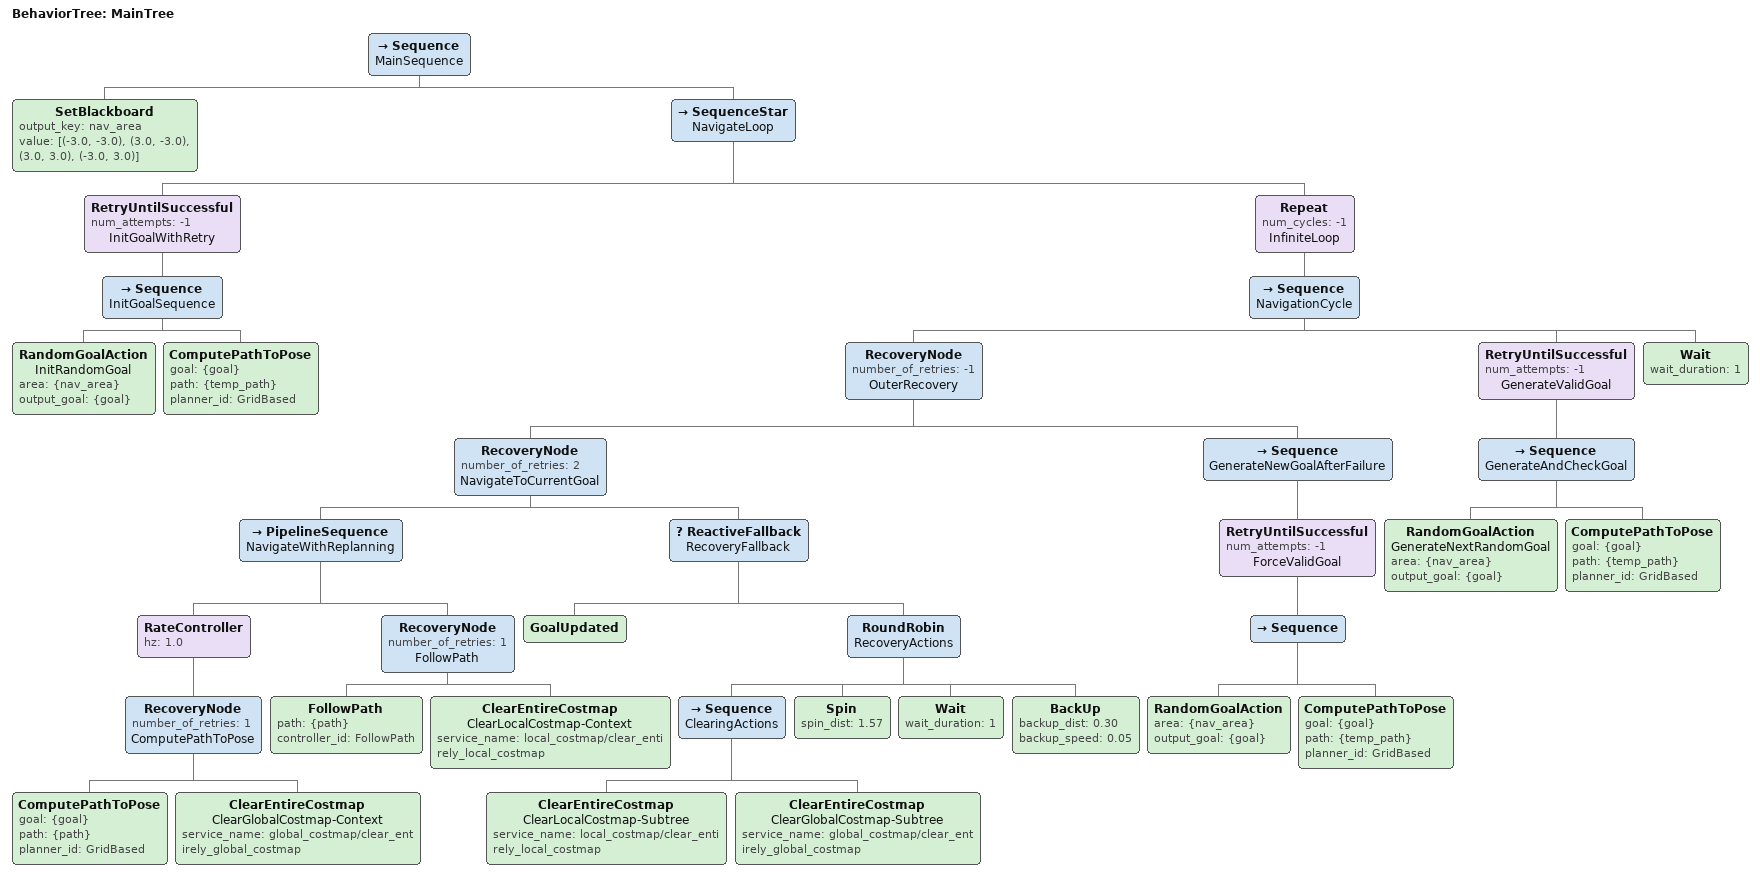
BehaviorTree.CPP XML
<root main_tree_to_execute="MainTree">
  <BehaviorTreeFactory>
    <Plugin path="libfine_nav2d_behavior.so"/>
  </BehaviorTreeFactory>

  <BehaviorTree ID="MainTree">
    <Sequence name="MainSequence">
      <SetBlackboard output_key="nav_area" value="[(-3.0, -3.0), (3.0, -3.0), (3.0, 3.0), (-3.0, 3.0)]"/>
      <!-- 可以根据实际情况修改导航区域 -->

      <SequenceStar name="NavigateLoop">
        <!-- 初始目标生成（带重试：生成目标 → 尝试规划路径 → 失败则重试） -->
        <RetryUntilSuccessful num_attempts="-1" name="InitGoalWithRetry">
          <Sequence name="InitGoalSequence">
            <RandomGoalAction name="InitRandomGoal" area="{nav_area}" output_goal="{goal}"/>
            <!-- 用路径规划检查可达性：若能生成路径，则目标可达 -->
            <ComputePathToPose goal="{goal}" path="{temp_path}" planner_id="GridBased"/>
          </Sequence>
        </RetryUntilSuccessful>

        <Repeat num_cycles="-1" name="InfiniteLoop">
          <Sequence name="NavigationCycle">
            <!-- 导航到当前目标（原有逻辑不变） -->

            <!-- 外层 RecoveryNode：控制整体重试与最终恢复 -->
            <RecoveryNode number_of_retries="-1" name="OuterRecovery">
              <!-- 第一个节点（主任务）：原导航逻辑（含内部2次重试） -->
              <RecoveryNode number_of_retries="2" name="NavigateToCurrentGoal">
                <PipelineSequence name="NavigateWithReplanning">
                  <RateController hz="1.0">
                    <RecoveryNode number_of_retries="1" name="ComputePathToPose">
                      <ComputePathToPose goal="{goal}" path="{path}" planner_id="GridBased"/>
                      <ClearEntireCostmap name="ClearGlobalCostmap-Context" service_name="global_costmap/clear_entirely_global_costmap"/>
                    </RecoveryNode>
                  </RateController>
                  <RecoveryNode number_of_retries="1" name="FollowPath">
                    <FollowPath path="{path}" controller_id="FollowPath"/>
                    <ClearEntireCostmap name="ClearLocalCostmap-Context" service_name="local_costmap/clear_entirely_local_costmap"/>
                  </RecoveryNode>
                </PipelineSequence>
                <ReactiveFallback name="RecoveryFallback">
                  <GoalUpdated/>
                  <RoundRobin name="RecoveryActions">
                    <Sequence name="ClearingActions">
                      <ClearEntireCostmap name="ClearLocalCostmap-Subtree" service_name="local_costmap/clear_entirely_local_costmap"/>
                      <ClearEntireCostmap name="ClearGlobalCostmap-Subtree" service_name="global_costmap/clear_entirely_global_costmap"/>
                    </Sequence>
                    <Spin spin_dist="1.57"/>
                    <Wait wait_duration="1"/> <!-- 等待1秒，如果需要等待动态障碍物离开可以修改为5s -->
                    <BackUp backup_dist="0.30" backup_speed="0.05"/>
                  </RoundRobin>
                </ReactiveFallback>
              </RecoveryNode>

              <!-- 第二个节点（恢复策略）：当内部导航失败时，生成新目标 -->
              <Sequence name="GenerateNewGoalAfterFailure">
                <RetryUntilSuccessful num_attempts="-1" name="ForceValidGoal">
                  <Sequence>
                    <RandomGoalAction area="{nav_area}" output_goal="{goal}"/>
                    <ComputePathToPose goal="{goal}" path="{temp_path}" planner_id="GridBased"/>
                  </Sequence>
                </RetryUntilSuccessful>
              </Sequence>
            </RecoveryNode>

            <!-- 生成新目标（带重试：生成 → 检查路径 → 失败则重试） -->
            <RetryUntilSuccessful num_attempts="-1" name="GenerateValidGoal">
              <Sequence name="GenerateAndCheckGoal">
                <RandomGoalAction name="GenerateNextRandomGoal" area="{nav_area}" output_goal="{goal}"/>
                <!-- 用路径规划检查可达性 -->
                <ComputePathToPose goal="{goal}" path="{temp_path}" planner_id="GridBased"/>
              </Sequence>
            </RetryUntilSuccessful>

            <Wait wait_duration="1"/>
          </Sequence>
        </Repeat>
      </SequenceStar>
    </Sequence>
  </BehaviorTree>
</root>
